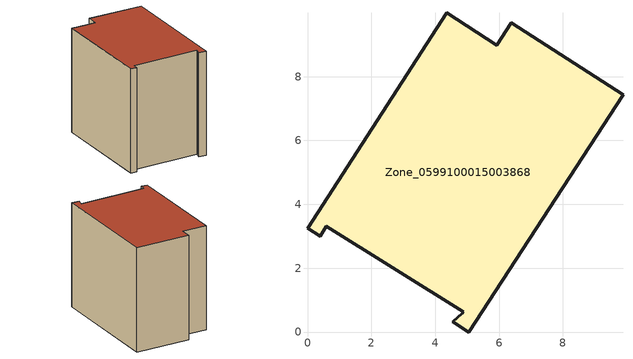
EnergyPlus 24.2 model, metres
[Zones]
Zone_0599100015003868
 floor ground (C_G): 5.93,8.99 6.38,9.69 9.88,7.43 5.04,0 4.54,0.32 4.84,0.59 4.87,0.64 0.58,3.31 0.4,3 0,3.26 4.36,9.99 z0.82
 wall outside (C_F): 0.4,3 0.58,3.31 4.87,0.64 4.84,0.59 4.54,0.32 5.04,0 9.88,7.43 6.38,9.69 5.93,8.99 4.36,9.99 0,3.26 0.4,3 z0.82:8.67
 roof outside (C_R): 4.87,0.64 4.84,0.59 4.54,0.32 5.04,0 9.88,7.43 6.38,9.69 5.93,8.99 4.36,9.99 0,3.26 0.4,3 0.58,3.31 z8.67
[BUILDING]
Pand.0599100015003868: North Axis=0; Terrain=City; Loads Convergence Tolerance Value=0.04; Temperature Convergence Tolerance Value=0.4; Solar Distribution=FullExterior; Maximum Number of Warmup Days=25; Minimum Number of Warmup Days=1
[Site:Location]
Rotterdam.The.Hague.AP_ZH_NLD Design_Conditions: Latitude=51.96; Longitude=4.45; Time Zone=1; Elevation=-4.5
[SITE:GROUNDTEMPERATURE:BUILDINGSURFACE]
18, 18, 18, 18, 18, 18, 18, 18, 18, 18, 18, 18
[MATERIAL] Thermal Absorptance=0.9; Solar Absorptance=0.7; Visible Absorptance=0.7
Name | Roughness | Thickness | Conductivity | Density | Specific Heat
G.TI.1965-1974 | MediumSmooth | 0.15 | 0.882353 | 540 | 1210
F.TI.1965-1974 | Rough | 0.3 | 0.697674 | 1920 | 840
R.TI.1965-1974 | MediumRough | 0.2 | 0.232558 | 1500 | 1000
[CONSTRUCTION]
C_G: G.TI.1965-1974
C_F: F.TI.1965-1974
C_R: R.TI.1965-1974
[ZONE]
Zone_0599100015003868: Type=1; Multiplier=1; Ceiling Height=Autocalculate; Volume=Autocalculate; Floor Area=autocalculate; Part of Total Floor Area=Yes
[ZONEINFILTRATION:DESIGNFLOWRATE]
Infil_Zone_0599100015003868: Zone or ZoneList or Space or SpaceList=Zone_0599100015003868; Schedule=AlwaysOn; Design Flow Rate Calculation Method=Flow/Area; Flow Rate per Floor Area=0.003; Constant Term Coefficient=1; Temperature Term Coefficient=0; Velocity Term Coefficient=0; Velocity Squared Term Coefficient=0
[HVACTEMPLATE:ZONE:IDEALLOADSAIRSYSTEM]
Zone_0599100015003868: Maximum Heating Supply Air Temperature=50; Minimum Cooling Supply Air Temperature=13; Maximum Heating Supply Air Humidity Ratio=0.0156; Minimum Cooling Supply Air Humidity Ratio=0.0077; Heating Limit=NoLimit; Cooling Limit=NoLimit; Dehumidification Control Type=ConstantSensibleHeatRatio; Cooling Sensible Heat Ratio=0.7; Dehumidification Setpoint=60; Humidification Control Type=None; Humidification Setpoint=30; Outdoor Air Method=None; Outdoor Air Flow Rate per Person=0.00944; Outdoor Air Flow Rate per Zone Floor Area=0; Outdoor Air Flow Rate per Zone=0; Demand Controlled Ventilation Type=None; Outdoor Air Economizer Type=NoEconomizer; Heat Recovery Type=None; Sensible Heat Recovery Effectiveness=0.7; Latent Heat Recovery Effectiveness=0.65
[ZONECONTROL:THERMOSTAT]
ThermostatControl_Zone_0599100015003868: Zone or ZoneList=Zone_0599100015003868; Control Type Schedule=DualSetpointControlType; Control 1=Thermostat_Zone_0599100015003868; Temperature Difference Between Cutout And Setpoint=0
[THERMOSTATSETPOINT:DUALSETPOINT]
Thermostat_Zone_0599100015003868: Heating Setpoint Temperature Schedule=HeatingSetpoint_Zone_0599100015003868; Cooling Setpoint Temperature Schedule=CoolingSetpoint_Zone_0599100015003868
[SCHEDULE:COMPACT]
HeatingSetpoint_Zone_0599100015003868: Through: 12/31, For: AllDays, Until: 24:00, 21
CoolingSetpoint_Zone_0599100015003868: Through: 12/31, For: AllDays, Until: 24:00, 24
DualSetpointControlType: Through: 12/31, For: AllDays, Until: 24:00, 4
AlwaysOn: Through: 12/31, For: AllDays, Until: 24:00, 1
